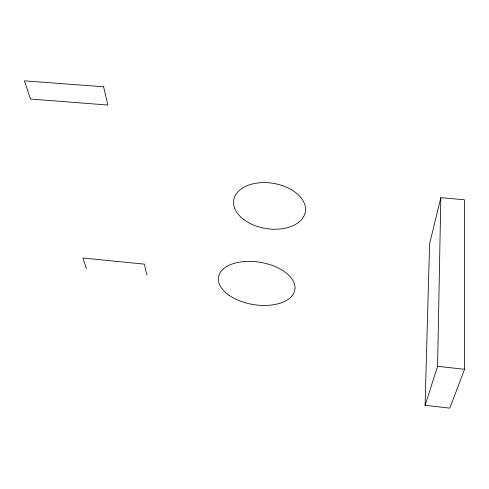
<?xml version="1.0" encoding="UTF-8"?>
<svg xmlns="http://www.w3.org/2000/svg" width="489" height="489" viewBox="0 0 489 489"><rect width="100%" height="100%" fill="white"/><g stroke="black" fill="none" stroke-linecap="round" stroke-linejoin="round"><path stroke-width="0.73" d="M425.082 405.302L437.588 366.334L440.827 197.703L464.367 199.744L464.55 369.287L449.849 408.156L425.082 405.302L429.574 243.901L440.827 197.703M437.588 366.334L464.55 369.287M86.516 268.901L82.922 258.021L144.371 264.152L146.865 275.014M103.637 86.797L24.45 80.844L30.452 99.029L107.825 105.043L103.637 86.797M243.449 219.298A36.29 22.891 9.2 0 0 304.066 215.79A36.29 22.891 9.2 0 0 261.077 182.672A36.29 22.891 9.2 0 0 243.449 219.298M229.182 295.332A38.698 21.406 9.4 0 0 293.565 293.516A38.698 21.406 9.4 0 0 247.293 261.395A38.698 21.406 9.4 0 0 229.182 295.332"/></g></svg>
